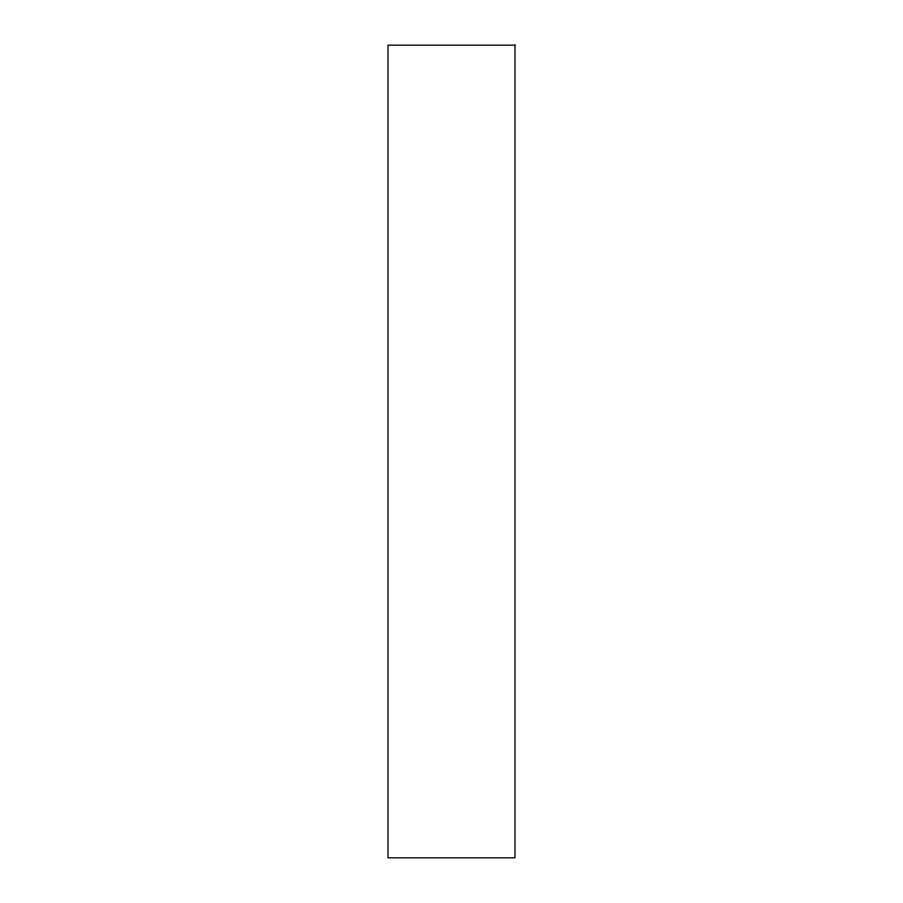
<?xml version="1.0" encoding="UTF-8"?>
<svg xmlns="http://www.w3.org/2000/svg" width="903" height="903" viewBox="0 0 903 903"><rect width="100%" height="100%" fill="white"/><g stroke="black" fill="none" stroke-linecap="round" stroke-linejoin="round"><path stroke-width="1.35" d="M514.992 45.15L388.008 45.15L388.008 857.85L514.992 857.85L514.992 45.15"/></g></svg>
